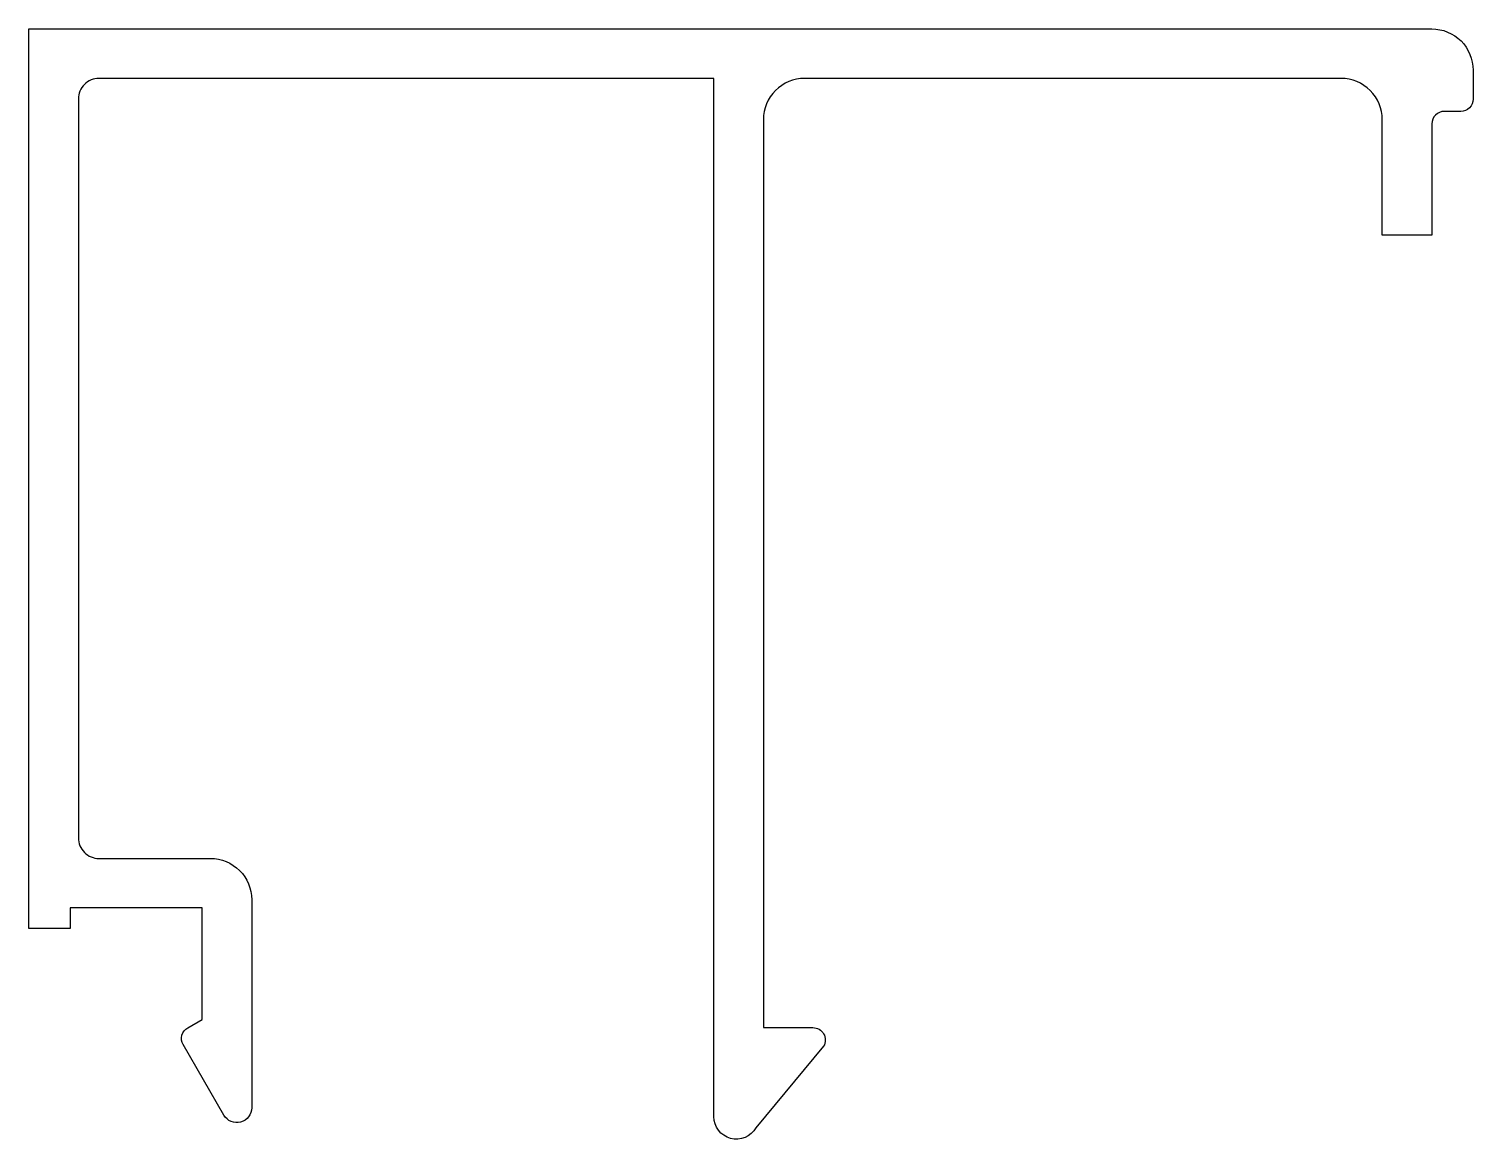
# Model space of a CAD drawing. Extents: x 883.9 to 918.9, y -15.5 to 11.4.
import ezdxf

# ---------------------------------------------------------------- set-up
doc = ezdxf.new("R2010")
doc.units = 0
doc.header["$LTSCALE"] = 15
doc.layers.add('NEW_PROFILES', color=5, linetype='CONTINUOUS')

msp = doc.modelspace()

# ---------------------------------------------------------------- linework, layer by layer
at = {"layer": 'NEW_PROFILES', "color": 0, "ltscale": 5}
msp.add_lwpolyline([(918.921, 10.406), (918.921, 9.706, -0.414214), (918.621, 9.406), (918.221, 9.406, 0.414214), (917.921, 9.106), (917.921, 6.406), (916.721, 6.406), (916.721, 9.206, 0.414214), (915.721, 10.206), (902.721, 10.206, 0.414214), (901.721, 9.206), (901.721, -12.794), (902.921, -12.794, -0.57735), (903.181, -13.244), (901.54, -15.222, -0.767327), (900.521, -14.949), (900.521, 10.206), (885.621, 10.206, 0.414214), (885.121, 9.706), (885.121, -8.194, 0.414214), (885.621, -8.694), (888.321, -8.694, -0.414214), (889.321, -9.694), (889.321, -14.733, -0.767327), (888.647, -14.914), (887.661, -13.206, -0.414214), (887.771, -12.796), (888.121, -12.594), (888.121, -9.894), (884.921, -9.894), (884.921, -10.394), (883.921, -10.394), (883.921, 11.406), (917.921, 11.406, -0.414214)], format="xyb", close=True, dxfattribs=at)

doc.saveas('drawing.dxf')
